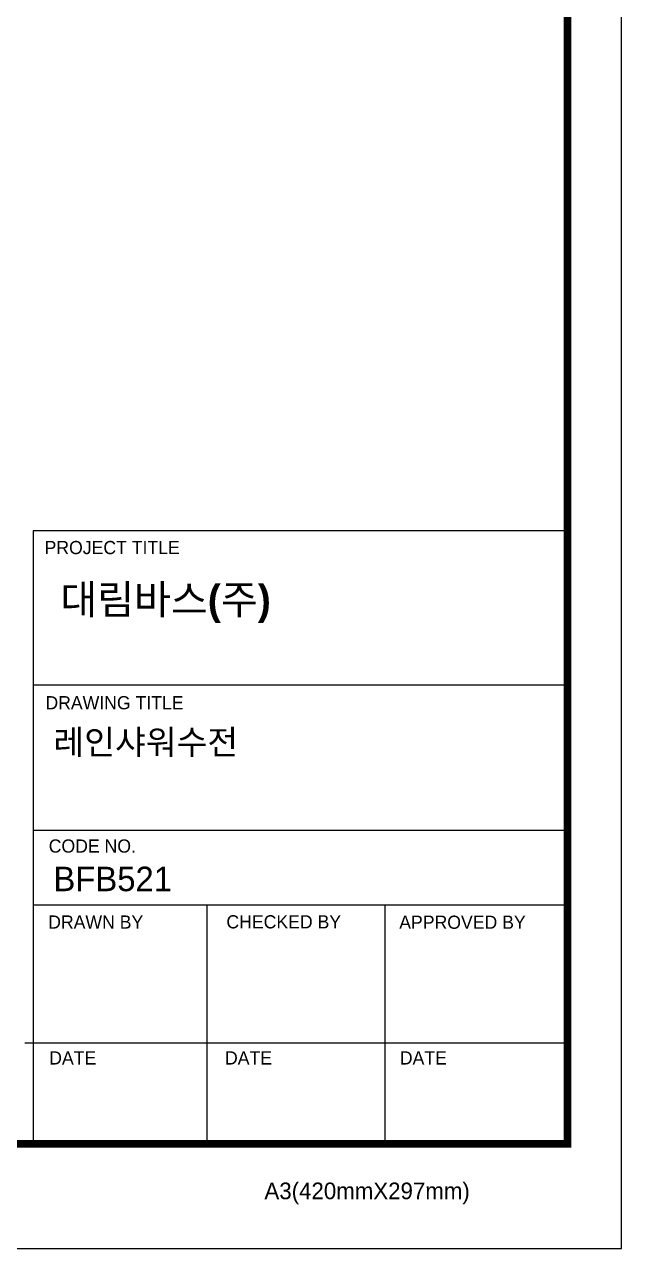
# Model space of a CAD drawing. Extents: x 16296660632 to 16296678915, y -37409619871 to -37409615350.
# Drawn here: x 16296677584 to 16296678062, y -37409618552 to -37409617571 of the extents above; entities that cross this region are included whole.
import ezdxf

# ---------------------------------------------------------------- set-up
doc = ezdxf.new("R2010")
doc.units = 0
doc.header["$LTSCALE"] = 10
doc.header["$MEASUREMENT"] = 0
doc.layers.get('0').update_dxf_attribs({"linetype": 'CONTINUOUS'})
doc.styles.add('Daelim Dimension', font='')
doc.styles.get('Daelim Dimension').set_extended_font_data('나눔고딕')

msp = doc.modelspace()

# ---------------------------------------------------------------- linework, layer by layer
at = {"color": 5, "ltscale": 40}
for p, q in [((16296678018.778799, -37409617977.105003), (16296677590.745489, -37409617977.105003)), ((16296678018.778799, -37409618100.825348), (16296677590.745489, -37409618100.825348)), ((16296678018.778799, -37409618100.825348), (16296677590.745489, -37409618100.825348)), ((16296678018.778799, -37409618217.209152), (16296677590.745489, -37409618217.209152)), ((16296678018.778799, -37409618217.209152), (16296677590.745489, -37409618217.209152)), ((16296678018.778799, -37409618277.2351), (16296677590.745489, -37409618277.2351)), ((16296678018.778799, -37409618277.2351), (16296677590.745489, -37409618277.2351)), ((16296677729.774429, -37409618277.2351), (16296677729.774429, -37409618468.317963)), ((16296677872.45842, -37409618277.2351), (16296677872.45842, -37409618468.317963)), ((16296678018.778799, -37409618387.616364), (16296677583.97983, -37409618387.616364)), ((16296678018.778799, -37409618387.616364), (16296677594.080299, -37409618387.616364)), ((16296678018.778799, -37409618468.317963), (16296677651.953119, -37409618468.317963))]:
    msp.add_line(p, q, dxfattribs=at)
at = {"color": 5, "ltscale": 0.5}
msp.add_line((16296677590.745489, -37409617977.105003), (16296677590.745489, -37409618470.907097), dxfattribs=at)
at = {"ltscale": 0.5}
msp.add_lwpolyline([(16296675383.89217, -37409618552.346237), (16296678062.106159, -37409618552.346237), (16296678062.106159, -37409616589.968231), (16296675383.89217, -37409616589.968231)], close=True, dxfattribs=at)
at = {"color": 5, "linetype": 'ByBlock', "lineweight": 200, "const_width": 6.171}
msp.add_lwpolyline([(16296675426.9583, -37409618468.318962), (16296678018.778299, -37409618468.318962), (16296678018.778299, -37409616635.531967), (16296675426.9583, -37409616635.531967)], close=True, dxfattribs=at)

# ---------------------------------------------------------------- texts
at = {"color": 5, "ltscale": 40, "style": 'Daelim Dimension'}
for s, height, p in [('PROJECT TITLE', 10.56891236, (16296677599.80681, -37409617995.735207)), ('DRAWING TITLE', 10.56891236, (16296677600.48443, -37409618120.125633)), ('CODE NO.', 10.5689124, (16296677603.13484, -37409618234.996674)), ('DRAWN BY', 10.5689124, (16296677602.720369, -37409618295.918404)), ('CHECKED BY', 10.5689124, (16296677745.51803, -37409618295.730957)), ('APPROVED BY', 10.56891236, (16296677884.009199, -37409618296.072327)), ('DATE', 10.5689124, (16296677603.54587, -37409618404.848877)), ('DATE', 10.5689124, (16296677744.39414, -37409618404.848877)), ('DATE', 10.5689124, (16296677884.495211, -37409618404.848877)), ('A3(420mmX297mm)', 13.33911563, (16296677775.990841, -37409618512.814774))]:
    msp.add_text(s, height=height, dxfattribs=at).set_placement(p)
at = {"attachment_point": 1, "style": 'Daelim Dimension'}
for s, insert, char_height, width in [('{\\fPretendard Variable SemiBold|b0|i0|c129|p2;\\C7;대림바스(주)}', (16296677612.421021, -37409618020.258751), 23.54373177, 378.40104403), ('레인샤워수전', (16296677606.937599, -37409618136.598022), 19.654635, 457.83011967), ('BFB521', (16296677606.937599, -37409618246.257988), 19.654635, 457.83011967)]:
    msp.add_mtext(s, dxfattribs=dict(at, insert=insert, char_height=char_height, width=width))

doc.saveas('drawing.dxf')
